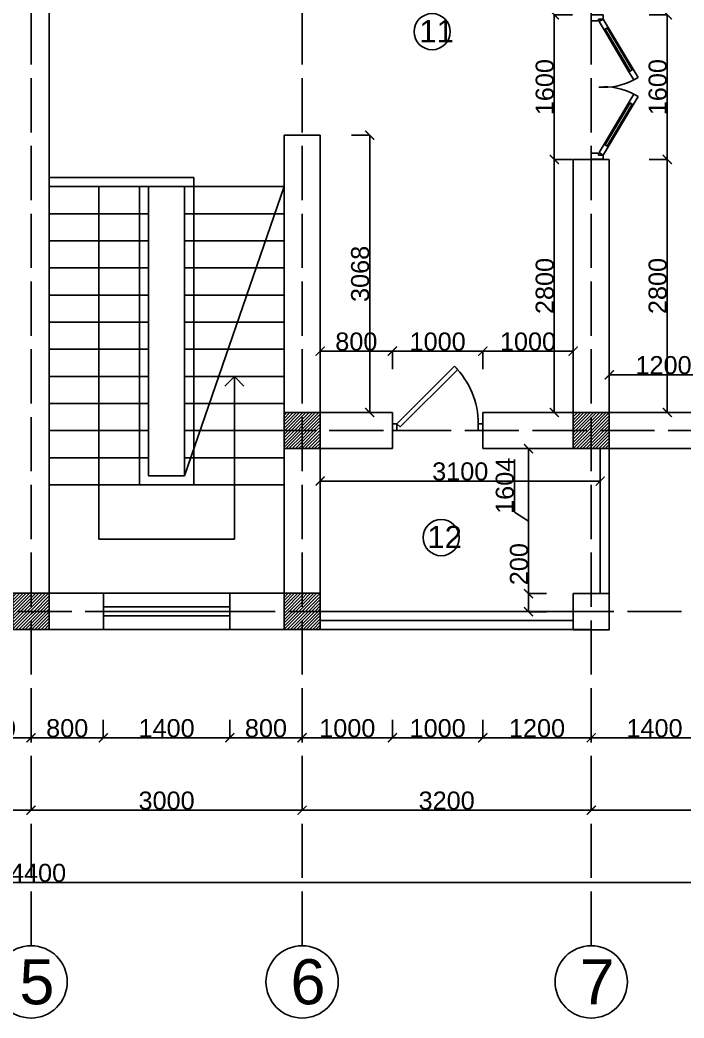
# Model space of a CAD drawing. Header units: millimetres. Extents: x -4280 to 435011, y -161394 to 27828.
# Drawn here: x 64311 to 71661, y 9 to 11052 of the extents above; entities that cross this region are included whole.
import ezdxf

# ---------------------------------------------------------------- set-up
doc = ezdxf.new("R2010")
doc.units = ezdxf.units.MM
doc.header["$MEASUREMENT"] = 0
doc.linetypes.add('ACAD_ISO02W100', pattern=[15, 12, -3])
doc.linetypes.add('ACAD_ISO08W100', pattern=[36, 24, -3, 6, -3])
doc.layers.add('Fasad bokovoy', color=7, linetype='Continuous')
doc.layers.add('Plan 2', color=7, linetype='Continuous')
doc.styles.get("Standard").update_dxf_attribs({"font": 'arial.ttf'})
doc.dimstyles.new('GOST', dxfattribs={"dimtxt": 200, "dimasz": 100, "dimexe": 0.18, "dimexo": 0.06, "dimgap": 3, "dimtad": 1, "dimdec": 0, "dimzin": 0, "dimdsep": 46, "dimtxsty": 'Standard', "dimblk": 'ARCHTICK', "dimcen": 0.09, "dimclrt": 256, "dimadec": 0, "dimazin": 0, "dimtfac": 1, "dimtdec": 0, "dimtofl": 0, "dimtmove": 0, "dimatfit": 3, "dimldrblk": 'ARCHTICK', "dimfxl": 200, "dimfxlon": 1, "dimtolj": 1, "dimtzin": 0, "dimarcsym": 0})
pattern_1 = [(45, (106401.214, 2995.274), (-17.67767, 17.67767), [])]

# ---------------------------------------------------------------- blocks, each defined once
blk = doc.blocks.new('A$C036642B2')
for p, q in [((0, 389.1), (0, 289.1)), ((0, 289.1), (0, 389.1)), ((0, 289.1), (0, 389.1)), ((0, 389.1), (50, 389.1)), ((50, 389.1), (50, 339.1)), ((50, 339.1), (50, 329.1)), ((1200, 389.1), (1150, 389.1)), ((1150, 389.1), (1150, 339.1)), ((1150, 339.1), (1150, 329.1)), ((1200, 289.1), (1200, 389.1)), ((1200, 289.1), (1200, 389.1)), ((1200, 389.1), (1200, 289.1)), ((35, 289.1), (0, 289.1)), ((50, 329.1), (35, 329.1)), ((35, 329.1), (35, 289.1)), ((35, 289.1), (55.5, 323.5)), ((103.8, 248.2), (35, 289.1)), ((55.5, 323.5), (124.2, 282.6)), ((103.8, 248.2), (124.2, 282.6)), ((124.2, 282.6), (103.8, 248.2)), ((108.9, 256.8), (119.1, 274)), ((457.3, 49.5), (108.9, 256.8)), ((119.1, 274), (467.5, 66.7)), ((124.2, 282.6), (472.6, 75.3)), ((1075.8, 282.6), (727.4, 75.3)), ((1080.9, 274), (732.5, 66.7)), ((742.7, 49.5), (1091.1, 256.8)), ((1144.5, 323.5), (1075.8, 282.6)), ((1075.8, 282.6), (1096.2, 248.2)), ((1096.2, 248.2), (1075.8, 282.6)), ((1091.1, 256.8), (1080.9, 274)), ((1096.2, 248.2), (1165, 289.1)), ((1165, 289.1), (1144.5, 323.5)), ((1150, 329.1), (1165, 329.1)), ((1165, 329.1), (1165, 289.1)), ((1165, 289.1), (1200, 289.1)), ((452.1, 40.9), (103.8, 248.2)), ((747.9, 40.9), (1096.2, 248.2)), ((472.6, 75.3), (452.1, 40.9)), ((472.6, 75.3), (452.1, 40.9)), ((452.1, 40.9), (520.9, 0)), ((467.5, 66.7), (457.3, 49.5)), ((541.3, 34.4), (472.6, 75.3)), ((520.9, 0), (541.3, 34.4)), ((658.7, 34.4), (727.4, 75.3)), ((679.1, 0), (658.7, 34.4)), ((747.9, 40.9), (679.1, 0)), ((727.4, 75.3), (747.9, 40.9)), ((727.4, 75.3), (747.9, 40.9)), ((732.5, 66.7), (742.7, 49.5))]:
    blk.add_line(p, q)
for centre, start, end in [((76.7, 280.4), 332.18931, 4.96352), ((1123.3, 280.4), 175.03648, 207.81069)]:
    blk.add_arc(centre, 525.5, start, end)
blk = doc.blocks.new('A$C68901CC0')
for p, q in [((278, 676), (314, 711)), ((915, 40), (278, 676)), ((314, 711), (950, 75)), ((0, 75), (0, 0)), ((50, 75), (0, 75)), ((0, 0), (50, 0)), ((50, 0), (50, 75)), ((950, 75), (915, 40)), ((950, 75), (950, 0)), ((1000, 75), (950, 75)), ((950, 0), (1000, 0)), ((1000, 0), (1000, 75))]:
    blk.add_line(p, q)
blk.add_arc((950, 75), 900, 135, 180)
blk = doc.blocks.new('_ArchTick')
at = {"color": 0, "linetype": 'ByBlock', "const_width": 0.15}
blk.add_lwpolyline([(-0.5, -0.5), (0.5, 0.5)], dxfattribs=at)
blk = doc.blocks.new('*D156')
at = {"layer": 'Defpoints', "color": 0, "transparency": 16777216}
for p in [(52234, 7809), (76634, 7809), (76634, 1509)]:
    blk.add_point(p, dxfattribs=at)
at = {"layer": 'Plan 2', "color": 0, "lineweight": -2, "transparency": 16777216}
for p, q in [((52234, 1709), (52234, 1509)), ((76634, 1709), (76634, 1509)), ((52234, 1509), (76634, 1509))]:
    blk.add_line(p, q, dxfattribs=at)
at = {"layer": 'Plan 2', "color": 0, "lineweight": -2, "transparency": 16777216, "xscale": 100, "yscale": 100, "zscale": 100, "rotation": 180}
blk.add_blockref('_ArchTick', (52234, 1509), dxfattribs=at)
at = {"layer": 'Plan 2', "color": 0, "lineweight": -2, "transparency": 16777216, "xscale": 100, "yscale": 100, "zscale": 100}
blk.add_blockref('_ArchTick', (76634, 1509), dxfattribs=at)
at = {"layer": 'Plan 2', "transparency": 16777216, "insert": (64434, 1614), "char_height": 200, "attachment_point": 5}
blk.add_mtext('\\A1;24400', dxfattribs=at)
blk = doc.blocks.new('*D119')
at = {"layer": 'Defpoints', "color": 0, "transparency": 16777216}
for p in [(64434, 5309), (63634, 5109), (64434, 3110)]:
    blk.add_point(p, dxfattribs=at)
at = {"layer": 'Plan 2', "color": 0, "lineweight": -2, "transparency": 16777216}
for p, q in [((63634, 3310), (63634, 3109)), ((64434, 3310), (64434, 3109)), ((63634, 3110), (64434, 3110))]:
    blk.add_line(p, q, dxfattribs=at)
at = {"layer": 'Plan 2', "color": 0, "lineweight": -2, "transparency": 16777216, "xscale": 100, "yscale": 100, "zscale": 100, "rotation": 180}
blk.add_blockref('_ArchTick', (63634, 3110), dxfattribs=at)
at = {"layer": 'Plan 2', "color": 0, "lineweight": -2, "transparency": 16777216, "xscale": 100, "yscale": 100, "zscale": 100}
blk.add_blockref('_ArchTick', (64434, 3110), dxfattribs=at)
at = {"layer": 'Plan 2', "transparency": 16777216, "insert": (64034, 3215), "char_height": 200, "attachment_point": 5}
blk.add_mtext('\\A1;800', dxfattribs=at)
blk = doc.blocks.new('*D120')
at = {"layer": 'Defpoints', "color": 0, "transparency": 16777216}
for p in [(64434, 5309), (65234, 5109), (65234, 3110)]:
    blk.add_point(p, dxfattribs=at)
at = {"layer": 'Plan 2', "color": 0, "lineweight": -2, "transparency": 16777216}
for p, q in [((64434, 3310), (64434, 3109)), ((65234, 3310), (65234, 3109)), ((64434, 3110), (65234, 3110))]:
    blk.add_line(p, q, dxfattribs=at)
at = {"layer": 'Plan 2', "color": 0, "lineweight": -2, "transparency": 16777216, "xscale": 100, "yscale": 100, "zscale": 100, "rotation": 180}
blk.add_blockref('_ArchTick', (64434, 3110), dxfattribs=at)
at = {"layer": 'Plan 2', "color": 0, "lineweight": -2, "transparency": 16777216, "xscale": 100, "yscale": 100, "zscale": 100}
blk.add_blockref('_ArchTick', (65234, 3110), dxfattribs=at)
at = {"layer": 'Plan 2', "transparency": 16777216, "insert": (64834, 3215), "char_height": 200, "attachment_point": 5}
blk.add_mtext('\\A1;800', dxfattribs=at)
blk = doc.blocks.new('*D121')
at = {"layer": 'Defpoints', "color": 0, "transparency": 16777216}
for p in [(65234, 5109), (66634, 5109), (66634, 3110)]:
    blk.add_point(p, dxfattribs=at)
at = {"layer": 'Plan 2', "color": 0, "lineweight": -2, "transparency": 16777216}
for p, q in [((65234, 3310), (65234, 3109)), ((66634, 3310), (66634, 3109)), ((65234, 3110), (66634, 3110))]:
    blk.add_line(p, q, dxfattribs=at)
at = {"layer": 'Plan 2', "color": 0, "lineweight": -2, "transparency": 16777216, "xscale": 100, "yscale": 100, "zscale": 100, "rotation": 180}
blk.add_blockref('_ArchTick', (65234, 3110), dxfattribs=at)
at = {"layer": 'Plan 2', "color": 0, "lineweight": -2, "transparency": 16777216, "xscale": 100, "yscale": 100, "zscale": 100}
blk.add_blockref('_ArchTick', (66634, 3110), dxfattribs=at)
at = {"layer": 'Plan 2', "transparency": 16777216, "insert": (65934, 3215), "char_height": 200, "attachment_point": 5}
blk.add_mtext('\\A1;1400', dxfattribs=at)
blk = doc.blocks.new('*D102')
at = {"layer": 'Defpoints', "color": 0, "transparency": 16777216}
for p in [(67434, 5309), (66634, 5109), (67434, 3110)]:
    blk.add_point(p, dxfattribs=at)
at = {"layer": 'Plan 2', "color": 0, "lineweight": -2, "transparency": 16777216}
for p, q in [((66634, 3310), (66634, 3109)), ((67434, 3310), (67434, 3109)), ((66634, 3110), (67434, 3110))]:
    blk.add_line(p, q, dxfattribs=at)
at = {"layer": 'Plan 2', "color": 0, "lineweight": -2, "transparency": 16777216, "xscale": 100, "yscale": 100, "zscale": 100, "rotation": 180}
blk.add_blockref('_ArchTick', (66634, 3110), dxfattribs=at)
at = {"layer": 'Plan 2', "color": 0, "lineweight": -2, "transparency": 16777216, "xscale": 100, "yscale": 100, "zscale": 100}
blk.add_blockref('_ArchTick', (67434, 3110), dxfattribs=at)
at = {"layer": 'Plan 2', "transparency": 16777216, "insert": (67034, 3215), "char_height": 200, "attachment_point": 5}
blk.add_mtext('\\A1;800', dxfattribs=at)
blk = doc.blocks.new('*D103')
at = {"layer": 'Defpoints', "color": 0, "transparency": 16777216}
for p in [(68434, 7109), (67434, 5309), (68434, 3110)]:
    blk.add_point(p, dxfattribs=at)
at = {"layer": 'Plan 2', "color": 0, "lineweight": -2, "transparency": 16777216}
for p, q in [((67434, 3310), (67434, 3109)), ((68434, 3310), (68434, 3109)), ((67434, 3110), (68434, 3110))]:
    blk.add_line(p, q, dxfattribs=at)
at = {"layer": 'Plan 2', "color": 0, "lineweight": -2, "transparency": 16777216, "xscale": 100, "yscale": 100, "zscale": 100, "rotation": 180}
blk.add_blockref('_ArchTick', (67434, 3110), dxfattribs=at)
at = {"layer": 'Plan 2', "color": 0, "lineweight": -2, "transparency": 16777216, "xscale": 100, "yscale": 100, "zscale": 100}
blk.add_blockref('_ArchTick', (68434, 3110), dxfattribs=at)
at = {"layer": 'Plan 2', "transparency": 16777216, "insert": (67934, 3215), "char_height": 200, "attachment_point": 5}
blk.add_mtext('\\A1;1000', dxfattribs=at)
blk = doc.blocks.new('*D104')
at = {"layer": 'Defpoints', "color": 0, "transparency": 16777216}
for p in [(68434, 7109), (69434, 7109), (69434, 3110)]:
    blk.add_point(p, dxfattribs=at)
at = {"layer": 'Plan 2', "color": 0, "lineweight": -2, "transparency": 16777216}
for p, q in [((68434, 3310), (68434, 3109)), ((69434, 3310), (69434, 3109)), ((68434, 3110), (69434, 3110))]:
    blk.add_line(p, q, dxfattribs=at)
at = {"layer": 'Plan 2', "color": 0, "lineweight": -2, "transparency": 16777216, "xscale": 100, "yscale": 100, "zscale": 100, "rotation": 180}
blk.add_blockref('_ArchTick', (68434, 3110), dxfattribs=at)
at = {"layer": 'Plan 2', "color": 0, "lineweight": -2, "transparency": 16777216, "xscale": 100, "yscale": 100, "zscale": 100}
blk.add_blockref('_ArchTick', (69434, 3110), dxfattribs=at)
at = {"layer": 'Plan 2', "transparency": 16777216, "insert": (68934, 3215), "char_height": 200, "attachment_point": 5}
blk.add_mtext('\\A1;1000', dxfattribs=at)
blk = doc.blocks.new('*D105')
at = {"layer": 'Defpoints', "color": 0, "transparency": 16777216}
for p in [(70634, 7309), (69434, 7109), (70634, 3110)]:
    blk.add_point(p, dxfattribs=at)
at = {"layer": 'Plan 2', "color": 0, "lineweight": -2, "transparency": 16777216}
for p, q in [((69434, 3310), (69434, 3109)), ((70634, 3310), (70634, 3109)), ((69434, 3110), (70634, 3110))]:
    blk.add_line(p, q, dxfattribs=at)
at = {"layer": 'Plan 2', "color": 0, "lineweight": -2, "transparency": 16777216, "xscale": 100, "yscale": 100, "zscale": 100, "rotation": 180}
blk.add_blockref('_ArchTick', (69434, 3110), dxfattribs=at)
at = {"layer": 'Plan 2', "color": 0, "lineweight": -2, "transparency": 16777216, "xscale": 100, "yscale": 100, "zscale": 100}
blk.add_blockref('_ArchTick', (70634, 3110), dxfattribs=at)
at = {"layer": 'Plan 2', "transparency": 16777216, "insert": (70034, 3215), "char_height": 200, "attachment_point": 5}
blk.add_mtext('\\A1;1200', dxfattribs=at)
blk = doc.blocks.new('*D106')
at = {"layer": 'Defpoints', "color": 0, "transparency": 16777216}
for p in [(70634, 7309), (72034, 7105), (72034, 3110)]:
    blk.add_point(p, dxfattribs=at)
at = {"layer": 'Plan 2', "color": 0, "lineweight": -2, "transparency": 16777216}
for p, q in [((70634, 3310), (70634, 3109)), ((72034, 3310), (72034, 3109)), ((70634, 3110), (72034, 3110))]:
    blk.add_line(p, q, dxfattribs=at)
at = {"layer": 'Plan 2', "color": 0, "lineweight": -2, "transparency": 16777216, "xscale": 100, "yscale": 100, "zscale": 100, "rotation": 180}
blk.add_blockref('_ArchTick', (70634, 3110), dxfattribs=at)
at = {"layer": 'Plan 2', "color": 0, "lineweight": -2, "transparency": 16777216, "xscale": 100, "yscale": 100, "zscale": 100}
blk.add_blockref('_ArchTick', (72034, 3110), dxfattribs=at)
at = {"layer": 'Plan 2', "transparency": 16777216, "insert": (71334, 3215), "char_height": 200, "attachment_point": 5}
blk.add_mtext('\\A1;1400', dxfattribs=at)
blk = doc.blocks.new('*D151')
at = {"layer": 'Defpoints', "color": 0, "transparency": 16777216}
for p in [(61434, 2309), (64434, 2309), (64434, 2309)]:
    blk.add_point(p, dxfattribs=at)
at = {"layer": 'Plan 2', "color": 0, "lineweight": -2, "transparency": 16777216}
for p, q in [((61434, 2309), (61434, 2309)), ((61434, 2309), (64434, 2309)), ((64434, 2309), (64434, 2309))]:
    blk.add_line(p, q, dxfattribs=at)
at = {"layer": 'Plan 2', "color": 0, "lineweight": -2, "transparency": 16777216, "xscale": 100, "yscale": 100, "zscale": 100, "rotation": 180}
blk.add_blockref('_ArchTick', (61434, 2309), dxfattribs=at)
at = {"layer": 'Plan 2', "color": 0, "lineweight": -2, "transparency": 16777216, "xscale": 100, "yscale": 100, "zscale": 100}
blk.add_blockref('_ArchTick', (64434, 2309), dxfattribs=at)
at = {"layer": 'Plan 2', "transparency": 16777216, "insert": (62934, 2414), "char_height": 200, "attachment_point": 5}
blk.add_mtext('\\A1;3000', dxfattribs=at)
blk = doc.blocks.new('*D152')
at = {"layer": 'Defpoints', "color": 0, "transparency": 16777216}
for p in [(64434, 2309), (67434, 2309), (67434, 2309)]:
    blk.add_point(p, dxfattribs=at)
at = {"layer": 'Plan 2', "color": 0, "lineweight": -2, "transparency": 16777216}
for p, q in [((64434, 2309), (64434, 2309)), ((64434, 2309), (67434, 2309)), ((67434, 2309), (67434, 2309))]:
    blk.add_line(p, q, dxfattribs=at)
at = {"layer": 'Plan 2', "color": 0, "lineweight": -2, "transparency": 16777216, "xscale": 100, "yscale": 100, "zscale": 100, "rotation": 180}
blk.add_blockref('_ArchTick', (64434, 2309), dxfattribs=at)
at = {"layer": 'Plan 2', "color": 0, "lineweight": -2, "transparency": 16777216, "xscale": 100, "yscale": 100, "zscale": 100}
blk.add_blockref('_ArchTick', (67434, 2309), dxfattribs=at)
at = {"layer": 'Plan 2', "transparency": 16777216, "insert": (65934, 2414), "char_height": 200, "attachment_point": 5}
blk.add_mtext('\\A1;3000', dxfattribs=at)
blk = doc.blocks.new('*D153')
at = {"layer": 'Defpoints', "color": 0, "transparency": 16777216}
for p in [(67434, 2309), (70634, 2309), (70634, 2309)]:
    blk.add_point(p, dxfattribs=at)
at = {"layer": 'Plan 2', "color": 0, "lineweight": -2, "transparency": 16777216}
for p, q in [((67434, 2309), (67434, 2309)), ((67434, 2309), (70634, 2309)), ((70634, 2309), (70634, 2309))]:
    blk.add_line(p, q, dxfattribs=at)
at = {"layer": 'Plan 2', "color": 0, "lineweight": -2, "transparency": 16777216, "xscale": 100, "yscale": 100, "zscale": 100, "rotation": 180}
blk.add_blockref('_ArchTick', (67434, 2309), dxfattribs=at)
at = {"layer": 'Plan 2', "color": 0, "lineweight": -2, "transparency": 16777216, "xscale": 100, "yscale": 100, "zscale": 100}
blk.add_blockref('_ArchTick', (70634, 2309), dxfattribs=at)
at = {"layer": 'Plan 2', "transparency": 16777216, "insert": (69034, 2414), "char_height": 200, "attachment_point": 5}
blk.add_mtext('\\A1;3200', dxfattribs=at)
blk = doc.blocks.new('*D157')
at = {"layer": 'Defpoints', "color": 0, "transparency": 16777216}
for p in [(70634, 2309), (75034, 2309), (75034, 2309)]:
    blk.add_point(p, dxfattribs=at)
at = {"layer": 'Plan 2', "color": 0, "lineweight": -2, "transparency": 16777216}
for p, q in [((70634, 2309), (70634, 2309)), ((70634, 2309), (75034, 2309)), ((75034, 2309), (75034, 2309))]:
    blk.add_line(p, q, dxfattribs=at)
at = {"layer": 'Plan 2', "color": 0, "lineweight": -2, "transparency": 16777216, "xscale": 100, "yscale": 100, "zscale": 100, "rotation": 180}
blk.add_blockref('_ArchTick', (70634, 2309), dxfattribs=at)
at = {"layer": 'Plan 2', "color": 0, "lineweight": -2, "transparency": 16777216, "xscale": 100, "yscale": 100, "zscale": 100}
blk.add_blockref('_ArchTick', (75034, 2309), dxfattribs=at)
at = {"layer": 'Plan 2', "transparency": 16777216, "insert": (72834, 2414), "char_height": 200, "attachment_point": 5}
blk.add_mtext('\\A1;4400', dxfattribs=at)
blk = doc.blocks.new('*D731')
at = {"layer": 'Defpoints', "color": 0, "transparency": 16777216}
for p in [(72034, 7126), (70834, 6709), (72034, 6709)]:
    blk.add_point(p, dxfattribs=at)
at = {"layer": 'Fasad bokovoy', "color": 0, "lineweight": -2, "transparency": 16777216}
for p, q in [((70834, 6926), (70834, 7127)), ((70834, 7126), (72034, 7126)), ((72034, 6926), (72034, 7127))]:
    blk.add_line(p, q, dxfattribs=at)
at = {"layer": 'Fasad bokovoy', "color": 0, "lineweight": -2, "transparency": 16777216, "xscale": 100, "yscale": 100, "zscale": 100, "rotation": 180}
blk.add_blockref('_ArchTick', (70834, 7126), dxfattribs=at)
at = {"layer": 'Fasad bokovoy', "color": 0, "lineweight": -2, "transparency": 16777216, "xscale": 100, "yscale": 100, "zscale": 100}
blk.add_blockref('_ArchTick', (72034, 7126), dxfattribs=at)
at = {"layer": 'Fasad bokovoy', "transparency": 16777216, "insert": (71434, 7232), "char_height": 200, "attachment_point": 5}
blk.add_mtext('\\A1;1200', dxfattribs=at)
blk = doc.blocks.new('*D734')
at = {"layer": 'Defpoints', "color": 0, "transparency": 16777216}
for p in [(71058, 9509), (71475, 9509), (71058, 6709)]:
    blk.add_point(p, dxfattribs=at)
at = {"layer": 'Fasad bokovoy', "color": 0, "lineweight": -2, "transparency": 16777216}
for p, q in [((71275, 9509), (71475, 9509)), ((71475, 6709), (71475, 9509)), ((71275, 6709), (71475, 6709))]:
    blk.add_line(p, q, dxfattribs=at)
at = {"layer": 'Fasad bokovoy', "color": 0, "lineweight": -2, "transparency": 16777216, "xscale": 100, "yscale": 100, "zscale": 100}
for p, rotation in [((71475, 9509), 90), ((71475, 6709), 270)]:
    blk.add_blockref('_ArchTick', p, dxfattribs=dict(at, rotation=rotation))
at = {"layer": 'Fasad bokovoy', "transparency": 16777216, "insert": (71370, 8109), "char_height": 200, "attachment_point": 5, "rotation": 90}
blk.add_mtext('\\A1;2800', dxfattribs=at)
blk = doc.blocks.new('*D735')
at = {"layer": 'Defpoints', "color": 0, "transparency": 16777216}
for p in [(71058, 11109), (71475, 11109), (71058, 9509)]:
    blk.add_point(p, dxfattribs=at)
at = {"layer": 'Fasad bokovoy', "color": 0, "lineweight": -2, "transparency": 16777216}
for p, q in [((71275, 11109), (71475, 11109)), ((71475, 9509), (71475, 11109)), ((71275, 9509), (71475, 9509))]:
    blk.add_line(p, q, dxfattribs=at)
at = {"layer": 'Fasad bokovoy', "color": 0, "lineweight": -2, "transparency": 16777216, "xscale": 100, "yscale": 100, "zscale": 100}
for p, rotation in [((71475, 11109), 90), ((71475, 9509), 270)]:
    blk.add_blockref('_ArchTick', p, dxfattribs=dict(at, rotation=rotation))
at = {"layer": 'Fasad bokovoy', "transparency": 16777216, "insert": (71370, 10309), "char_height": 200, "attachment_point": 5, "rotation": 90}
blk.add_mtext('\\A1;1600', dxfattribs=at)
blk = doc.blocks.new('*D738')
at = {"layer": 'Defpoints', "color": 0, "transparency": 16777216}
for p in [(69434, 7388), (69434, 6709), (70434, 6709)]:
    blk.add_point(p, dxfattribs=at)
at = {"layer": 'Fasad bokovoy', "color": 0, "lineweight": -2, "transparency": 16777216}
for p, q in [((69434, 7188), (69434, 7388)), ((70434, 7388), (69434, 7388)), ((70434, 7188), (70434, 7388))]:
    blk.add_line(p, q, dxfattribs=at)
at = {"layer": 'Fasad bokovoy', "color": 0, "lineweight": -2, "transparency": 16777216, "xscale": 100, "yscale": 100, "zscale": 100, "rotation": 180}
blk.add_blockref('_ArchTick', (69434, 7388), dxfattribs=at)
at = {"layer": 'Fasad bokovoy', "color": 0, "lineweight": -2, "transparency": 16777216, "xscale": 100, "yscale": 100, "zscale": 100}
blk.add_blockref('_ArchTick', (70434, 7388), dxfattribs=at)
at = {"layer": 'Fasad bokovoy', "transparency": 16777216, "insert": (69934, 7493), "char_height": 200, "attachment_point": 5}
blk.add_mtext('\\A1;1000', dxfattribs=at)
blk = doc.blocks.new('*D739')
at = {"layer": 'Defpoints', "color": 0, "transparency": 16777216}
for p in [(68434, 7388), (68434, 6709), (69434, 6709)]:
    blk.add_point(p, dxfattribs=at)
at = {"layer": 'Fasad bokovoy', "color": 0, "lineweight": -2, "transparency": 16777216}
for p, q in [((68434, 7188), (68434, 7388)), ((69434, 7388), (68434, 7388)), ((69434, 7188), (69434, 7388))]:
    blk.add_line(p, q, dxfattribs=at)
at = {"layer": 'Fasad bokovoy', "color": 0, "lineweight": -2, "transparency": 16777216, "xscale": 100, "yscale": 100, "zscale": 100, "rotation": 180}
blk.add_blockref('_ArchTick', (68434, 7388), dxfattribs=at)
at = {"layer": 'Fasad bokovoy', "color": 0, "lineweight": -2, "transparency": 16777216, "xscale": 100, "yscale": 100, "zscale": 100}
blk.add_blockref('_ArchTick', (69434, 7388), dxfattribs=at)
at = {"layer": 'Fasad bokovoy', "transparency": 16777216, "insert": (68934, 7493), "char_height": 200, "attachment_point": 5}
blk.add_mtext('\\A1;1000', dxfattribs=at)
blk = doc.blocks.new('*D740')
at = {"layer": 'Defpoints', "color": 0, "transparency": 16777216}
for p in [(67634, 7388), (67634, 6709), (68434, 6709)]:
    blk.add_point(p, dxfattribs=at)
at = {"layer": 'Fasad bokovoy', "color": 0, "lineweight": -2, "transparency": 16777216}
for p, q in [((67634, 7188), (67634, 7388)), ((68434, 7388), (67634, 7388)), ((68434, 7188), (68434, 7388))]:
    blk.add_line(p, q, dxfattribs=at)
at = {"layer": 'Fasad bokovoy', "color": 0, "lineweight": -2, "transparency": 16777216, "xscale": 100, "yscale": 100, "zscale": 100, "rotation": 180}
blk.add_blockref('_ArchTick', (67634, 7388), dxfattribs=at)
at = {"layer": 'Fasad bokovoy', "color": 0, "lineweight": -2, "transparency": 16777216, "xscale": 100, "yscale": 100, "zscale": 100}
blk.add_blockref('_ArchTick', (68434, 7388), dxfattribs=at)
at = {"layer": 'Fasad bokovoy', "transparency": 16777216, "insert": (68034, 7493), "char_height": 200, "attachment_point": 5}
blk.add_mtext('\\A1;800', dxfattribs=at)
blk = doc.blocks.new('*D741')
at = {"layer": 'Defpoints', "color": 0, "transparency": 16777216}
for p in [(70225, 9509), (70434, 9509), (70434, 6709)]:
    blk.add_point(p, dxfattribs=at)
at = {"layer": 'Fasad bokovoy', "color": 0, "lineweight": -2, "transparency": 16777216}
for p, q in [((70425, 9509), (70225, 9509)), ((70225, 6709), (70225, 9509)), ((70425, 6709), (70225, 6709))]:
    blk.add_line(p, q, dxfattribs=at)
at = {"layer": 'Fasad bokovoy', "color": 0, "lineweight": -2, "transparency": 16777216, "xscale": 100, "yscale": 100, "zscale": 100}
for p, rotation in [((70225, 9509), 90), ((70225, 6709), 270)]:
    blk.add_blockref('_ArchTick', p, dxfattribs=dict(at, rotation=rotation))
at = {"layer": 'Fasad bokovoy', "transparency": 16777216, "insert": (70120, 8109), "char_height": 200, "attachment_point": 5, "rotation": 90}
blk.add_mtext('\\A1;2800', dxfattribs=at)
blk = doc.blocks.new('*D742')
at = {"layer": 'Defpoints', "color": 0, "transparency": 16777216}
for p in [(70225, 11109), (70434, 11109), (70434, 9509)]:
    blk.add_point(p, dxfattribs=at)
at = {"layer": 'Fasad bokovoy', "color": 0, "lineweight": -2, "transparency": 16777216}
for p, q in [((70425, 11109), (70225, 11109)), ((70225, 9509), (70225, 11109)), ((70425, 9509), (70225, 9509))]:
    blk.add_line(p, q, dxfattribs=at)
at = {"layer": 'Fasad bokovoy', "color": 0, "lineweight": -2, "transparency": 16777216, "xscale": 100, "yscale": 100, "zscale": 100}
for p, rotation in [((70225, 11109), 90), ((70225, 9509), 270)]:
    blk.add_blockref('_ArchTick', p, dxfattribs=dict(at, rotation=rotation))
at = {"layer": 'Fasad bokovoy', "transparency": 16777216, "insert": (70120, 10309), "char_height": 200, "attachment_point": 5, "rotation": 90}
blk.add_mtext('\\A1;1600', dxfattribs=at)
blk = doc.blocks.new('*D750')
at = {"layer": 'Defpoints', "color": 0, "transparency": 16777216}
for p in [(67634, 9777), (68182, 9777), (67634, 6709)]:
    blk.add_point(p, dxfattribs=at)
at = {"layer": 'Fasad bokovoy', "color": 0, "lineweight": -2, "transparency": 16777216}
for p, q in [((67982, 9777), (68183, 9777)), ((68182, 6709), (68182, 9777)), ((67982, 6709), (68183, 6709))]:
    blk.add_line(p, q, dxfattribs=at)
at = {"layer": 'Fasad bokovoy', "color": 0, "lineweight": -2, "transparency": 16777216, "xscale": 100, "yscale": 100, "zscale": 100}
for p, rotation in [((68182, 9777), 90), ((68182, 6709), 270)]:
    blk.add_blockref('_ArchTick', p, dxfattribs=dict(at, rotation=rotation))
at = {"layer": 'Fasad bokovoy', "transparency": 16777216, "insert": (68077, 8243), "char_height": 200, "attachment_point": 5, "rotation": 90}
blk.add_mtext('\\A1;3068', dxfattribs=at)
blk = doc.blocks.new('*D751')
at = {"layer": 'Defpoints', "color": 0, "transparency": 16777216}
for p in [(69940, 4705), (70434, 4705), (70434, 4505)]:
    blk.add_point(p, dxfattribs=at)
at = {"layer": 'Fasad bokovoy', "color": 0, "lineweight": -2, "transparency": 16777216}
for p, q in [((69940, 4705), (69940, 5256)), ((70140, 4705), (69940, 4705)), ((69940, 4505), (69940, 4705)), ((70140, 4505), (69940, 4505))]:
    blk.add_line(p, q, dxfattribs=at)
at = {"layer": 'Fasad bokovoy', "color": 0, "lineweight": -2, "transparency": 16777216, "xscale": 100, "yscale": 100, "zscale": 100}
for p, rotation in [((69940, 4705), 90), ((69940, 4505), 270)]:
    blk.add_blockref('_ArchTick', p, dxfattribs=dict(at, rotation=rotation))
at = {"layer": 'Fasad bokovoy', "transparency": 16777216, "insert": (69835, 5031), "char_height": 200, "attachment_point": 5, "rotation": 90}
blk.add_mtext('\\A1;200', dxfattribs=at)
blk = doc.blocks.new('*D752')
at = {"layer": 'Defpoints', "color": 0, "transparency": 16777216}
for p in [(69940, 6309), (69940, 6309), (70434, 4705)]:
    blk.add_point(p, dxfattribs=at)
at = {"layer": 'Fasad bokovoy', "color": 0, "lineweight": -2, "transparency": 16777216}
for p, q in [((69940, 6309), (69940, 6309)), ((69940, 4705), (69940, 6309)), ((69784, 5607), (69784, 6190)), ((69940, 5507), (69784, 5607)), ((70140, 4705), (69940, 4705))]:
    blk.add_line(p, q, dxfattribs=at)
at = {"layer": 'Fasad bokovoy', "color": 0, "lineweight": -2, "transparency": 16777216, "xscale": 100, "yscale": 100, "zscale": 100}
for p, rotation in [((69940, 6309), 90), ((69940, 4705), 270)]:
    blk.add_blockref('_ArchTick', p, dxfattribs=dict(at, rotation=rotation))
at = {"layer": 'Fasad bokovoy', "transparency": 16777216, "insert": (69678, 5898), "char_height": 200, "attachment_point": 5, "rotation": 90}
blk.add_mtext('\\A1;1604', dxfattribs=at)
blk = doc.blocks.new('*D753')
at = {"layer": 'Defpoints', "color": 0, "transparency": 16777216}
for p in [(67634, 6305), (70734, 6305), (67634, 5951)]:
    blk.add_point(p, dxfattribs=at)
at = {"layer": 'Fasad bokovoy', "color": 0, "lineweight": -2, "transparency": 16777216}
for p, q in [((67634, 6151), (67634, 5951)), ((70734, 6151), (70734, 5951)), ((70734, 5951), (67634, 5951))]:
    blk.add_line(p, q, dxfattribs=at)
at = {"layer": 'Fasad bokovoy', "color": 0, "lineweight": -2, "transparency": 16777216, "xscale": 100, "yscale": 100, "zscale": 100, "rotation": 180}
blk.add_blockref('_ArchTick', (67634, 5951), dxfattribs=at)
at = {"layer": 'Fasad bokovoy', "color": 0, "lineweight": -2, "transparency": 16777216, "xscale": 100, "yscale": 100, "zscale": 100}
blk.add_blockref('_ArchTick', (70734, 5951), dxfattribs=at)
at = {"layer": 'Fasad bokovoy', "transparency": 16777216, "insert": (69184, 6056), "char_height": 200, "attachment_point": 5}
blk.add_mtext('\\A1;3100', dxfattribs=at)

msp = doc.modelspace()

# ---------------------------------------------------------------- hatches: boundary and pattern name
at = {"layer": 'Plan 2'}
h = msp.add_hatch(dxfattribs=at)
h.set_pattern_fill('ANSI31', color=1, scale=200)
h.set_pattern_definition(pattern_1)
h.paths.add_polyline_path([(58234.1, 12709.1), (58234.1, 12909.1), (58034.1, 12909.1), (58034.1, 12709.1)], flags=16)
h.paths.add_polyline_path([(58034.1, 12909.1), (58034.1, 12709.1), (58434.1, 12709.1), (58434.1, 12909.1)], flags=17)
h.paths.add_polyline_path([(58034.1, 12509.1), (58234.1, 12509.1), (58234.1, 12909.1), (58034.1, 12909.1)], flags=17)
h.paths.add_polyline_path([(58434.1, 12909.1), (58034.1, 12909.1), (58034.1, 12509.1), (58434.1, 12509.1)])
h.paths.add_polyline_path([(61434.1, 12909.1), (61234.1, 12909.1), (61234.1, 12709.1), (61434.1, 12709.1)], flags=16)
h.paths.add_polyline_path([(61634.1, 12709.1), (61634.1, 12909.1), (61234.1, 12909.1), (61234.1, 12709.1)], flags=17)
h.paths.add_polyline_path([(61234.1, 12509.1), (61434.1, 12509.1), (61434.1, 12909.1), (61234.1, 12909.1)], flags=17)
h.paths.add_polyline_path([(61634.1, 12909.1), (61234.1, 12909.1), (61234.1, 12509.1), (61634.1, 12509.1)])
h.paths.add_polyline_path([(64234.1, 12909.1), (64234.1, 12709.1), (64434.1, 12709.1), (64434.1, 12909.1)], flags=16)
h.paths.add_polyline_path([(64634.1, 12909.1), (64234.1, 12909.1), (64234.1, 12709.1), (64634.1, 12709.1)], flags=17)
h.paths.add_polyline_path([(64434.1, 12909.1), (64234.1, 12909.1), (64234.1, 12509.1), (64434.1, 12509.1)], flags=16)
h.paths.add_polyline_path([(64634.1, 12909.1), (64234.1, 12909.1), (64234.1, 12509.1), (64634.1, 12509.1)])
h.paths.add_polyline_path([(67434.1, 12909.1), (67234.1, 12909.1), (67234.1, 12709.1), (67434.1, 12709.1)], flags=16)
h.paths.add_polyline_path([(67634.1, 12909.1), (67234.1, 12909.1), (67234.1, 12709.1), (67634.1, 12709.1)], flags=17)
h.paths.add_polyline_path([(67434.1, 12909.1), (67234.1, 12909.1), (67234.1, 12509.1), (67434.1, 12509.1)], flags=16)
h.paths.add_polyline_path([(67634.1, 12909.1), (67234.1, 12909.1), (67234.1, 12509.1), (67634.1, 12509.1)])
h.paths.add_polyline_path([(70634.1, 12909.1), (70434.1, 12909.1), (70434.1, 12709.1), (70634.1, 12709.1)], flags=16)
h.paths.add_polyline_path([(70434.1, 12909.1), (70434.1, 12709.1), (70834.1, 12709.1), (70834.1, 12909.1)], flags=17)
h.paths.add_polyline_path([(70434.1, 12509.1), (70634.1, 12509.1), (70634.1, 12909.1), (70434.1, 12909.1)], flags=17)
h.paths.add_polyline_path([(70834.1, 12909.1), (70434.1, 12909.1), (70434.1, 12509.1), (70834.1, 12509.1)])
h.paths.add_polyline_path([(74834.1, 12909.1), (74834.1, 12709.1), (75034.1, 12709.1), (75034.1, 12909.1)], flags=0)
h.paths.add_polyline_path([(75234.1, 12709.1), (75234.1, 12909.1), (75034.1, 12909.1), (75034.1, 12709.1)], flags=17)
h.paths.add_polyline_path([(75034.1, 12909.1), (74834.1, 12909.1), (74834.1, 12509.1), (75034.1, 12509.1)], flags=16)
h.paths.add_polyline_path([(75234.1, 12909.1), (74834.1, 12909.1), (74834.1, 12509.1), (75234.1, 12509.1)])
h.paths.add_polyline_path([(75034.1, 6509.1), (75034.1, 6709.1), (74834.1, 6709.1), (74834.1, 6509.1)], flags=0)
h.paths.add_polyline_path([(75234.1, 6509.1), (75234.1, 6709.1), (74834.1, 6709.1), (74834.1, 6509.1)], flags=0)
h.paths.add_polyline_path([(75034.1, 6709.1), (74834.1, 6709.1), (74834.1, 6309.1), (75034.1, 6309.1)], flags=16)
h.paths.add_polyline_path([(75234.1, 6709.1), (74834.1, 6709.1), (74834.1, 6309.1), (75234.1, 6309.1)])
h.paths.add_polyline_path([(70634.1, 6709.1), (70434.1, 6709.1), (70434.1, 6509.1), (70634.1, 6509.1)], flags=16)
h.paths.add_polyline_path([(70834.1, 6509.1), (70834.1, 6709.1), (70434.1, 6709.1), (70434.1, 6509.1)], flags=17)
h.paths.add_polyline_path([(70634.1, 6709.1), (70434.1, 6709.1), (70434.1, 6309.1), (70634.1, 6309.1)], flags=0)
h.paths.add_polyline_path([(70834.1, 6309.1), (70834.1, 6709.1), (70434.1, 6709.1), (70434.1, 6309.1)])
h.paths.add_polyline_path([(67234.1, 4709.1), (67234.1, 4509.1), (67434.1, 4509.1), (67434.1, 4709.1)], flags=0)
h.paths.add_polyline_path([(67434.1, 4509.1), (67634.1, 4509.1), (67634.1, 4709.1), (67434.1, 4709.1)], flags=16)
h.paths.add_polyline_path([(67434.1, 4709.1), (67234.1, 4709.1), (67234.1, 4309.1), (67434.1, 4309.1)], flags=0)
h.paths.add_polyline_path([(67634.1, 4709.1), (67234.1, 4709.1), (67234.1, 4309.1), (67634.1, 4309.1)])
h.paths.add_polyline_path([(64434.1, 4509.1), (64434.1, 4709.1), (64234.1, 4709.1), (64234.1, 4509.1)], flags=16)
h.paths.add_polyline_path([(64634.1, 4509.1), (64634.1, 4709.1), (64234.1, 4709.1), (64234.1, 4509.1)], flags=17)
h.paths.add_polyline_path([(64434.1, 4709.1), (64234.1, 4709.1), (64234.1, 4309.1), (64434.1, 4309.1)], flags=16)
h.paths.add_polyline_path([(64634.1, 4309.1), (64634.1, 4709.1), (64234.1, 4709.1), (64234.1, 4309.1)])
h.paths.add_polyline_path([(61234.1, 4709.1), (61234.1, 4509.1), (61434.1, 4509.1), (61434.1, 4709.1)], flags=0)
h.paths.add_polyline_path([(61434.1, 4509.1), (61634.1, 4509.1), (61634.1, 4709.1), (61434.1, 4709.1)], flags=16)
h.paths.add_polyline_path([(61234.1, 4309.1), (61434.1, 4309.1), (61434.1, 4709.1), (61234.1, 4709.1)], flags=0)
h.paths.add_polyline_path([(61634.1, 4309.1), (61634.1, 4709.1), (61234.1, 4709.1), (61234.1, 4309.1)])
h.paths.add_polyline_path([(61234.1, 6509.1), (61434.1, 6509.1), (61434.1, 6709.1), (61234.1, 6709.1)], flags=16)
h.paths.add_polyline_path([(61634.1, 6509.1), (61634.1, 6709.1), (61234.1, 6709.1), (61234.1, 6509.1)], flags=17)
h.paths.add_polyline_path([(61234.1, 6309.1), (61434.1, 6309.1), (61434.1, 6709.1), (61234.1, 6709.1)], flags=0)
h.paths.add_polyline_path([(61634.1, 6309.1), (61634.1, 6709.1), (61234.1, 6709.1), (61234.1, 6309.1)])
h.paths.add_polyline_path([(58034.1, 6709.1), (58034.1, 6509.1), (58234.1, 6509.1), (58234.1, 6709.1)], flags=16)
h.paths.add_polyline_path([(58434.1, 6509.1), (58434.1, 6709.1), (58034.1, 6709.1), (58034.1, 6509.1)], flags=17)
h.paths.add_polyline_path([(58234.1, 6709.1), (58034.1, 6709.1), (58034.1, 6309.1), (58234.1, 6309.1)], flags=16)
h.paths.add_polyline_path([(58434.1, 6309.1), (58434.1, 6709.1), (58034.1, 6709.1), (58034.1, 6309.1)])
h.paths.add_polyline_path([(53834.1, 12909.1), (53634.1, 12909.1), (53634.1, 12709.1), (53834.1, 12709.1)], flags=16)
h.paths.add_polyline_path([(54034.1, 12909.1), (53634.1, 12909.1), (53634.1, 12709.1), (54034.1, 12709.1)], flags=17)
h.paths.add_polyline_path([(53834.1, 12909.1), (53634.1, 12909.1), (53634.1, 12509.1), (53834.1, 12509.1)], flags=16)
h.paths.add_polyline_path([(54034.1, 12509.1), (54034.1, 12909.1), (53634.1, 12909.1), (53634.1, 12509.1)])
h.paths.add_polyline_path([(67234.1, 6709.1), (67234.1, 6509.1), (67434.1, 6509.1), (67434.1, 6709.1)], flags=16)
h.paths.add_polyline_path([(67234.1, 6709.1), (67234.1, 6509.1), (67634.1, 6509.1), (67634.1, 6709.1)], flags=17)
h.paths.add_polyline_path([(67434.1, 6709.1), (67234.1, 6709.1), (67234.1, 6309.1), (67434.1, 6309.1)], flags=16)
h.paths.add_polyline_path([(67634.1, 6709.1), (67234.1, 6709.1), (67234.1, 6309.1), (67634.1, 6309.1)])
h = msp.add_hatch(dxfattribs=at)
h.set_pattern_fill('ANSI31', color=1, scale=200)
h.set_pattern_definition(pattern_1)
h.paths.add_polyline_path([(58234.1, 12909.1), (58034.1, 12909.1), (58034.1, 12709.1), (58234.1, 12709.1)])
h.paths.add_polyline_path([(58434.1, 12909.1), (58234.1, 12909.1), (58234.1, 12709.1), (58434.1, 12709.1)])
h.paths.add_polyline_path([(58234.1, 12709.1), (58034.1, 12709.1), (58034.1, 12509.1), (58234.1, 12509.1)])
h.paths.add_polyline_path([(61434.1, 12909.1), (61234.1, 12909.1), (61234.1, 12709.1), (61434.1, 12709.1)])
h.paths.add_polyline_path([(61634.1, 12909.1), (61434.1, 12909.1), (61434.1, 12709.1), (61634.1, 12709.1)])
h.paths.add_polyline_path([(61434.1, 12709.1), (61234.1, 12709.1), (61234.1, 12509.1), (61434.1, 12509.1)])
h.paths.add_polyline_path([(67434.1, 12909.1), (67234.1, 12909.1), (67234.1, 12709.1), (67434.1, 12709.1)])
h.paths.add_polyline_path([(67634.1, 12909.1), (67434.1, 12909.1), (67434.1, 12709.1), (67634.1, 12709.1)])
h.paths.add_polyline_path([(67434.1, 12709.1), (67234.1, 12709.1), (67234.1, 12509.1), (67434.1, 12509.1)])
h.paths.add_polyline_path([(64634.1, 12909.1), (64434.1, 12909.1), (64434.1, 12709.1), (64634.1, 12709.1)])
h.paths.add_polyline_path([(64434.1, 12909.1), (64234.1, 12909.1), (64234.1, 12709.1), (64434.1, 12709.1)])
h.paths.add_polyline_path([(64434.1, 12709.1), (64234.1, 12709.1), (64234.1, 12509.1), (64434.1, 12509.1)])
h.paths.add_polyline_path([(70634.1, 12909.1), (70434.1, 12909.1), (70434.1, 12709.1), (70634.1, 12709.1)])
h.paths.add_polyline_path([(70834.1, 12909.1), (70634.1, 12909.1), (70634.1, 12709.1), (70834.1, 12709.1)])
h.paths.add_polyline_path([(70634.1, 12709.1), (70434.1, 12709.1), (70434.1, 12509.1), (70634.1, 12509.1)])
h.paths.add_polyline_path([(75234.1, 12909.1), (75034.1, 12909.1), (75034.1, 12709.1), (75234.1, 12709.1)])
h.paths.add_polyline_path([(75034.1, 12909.1), (74834.1, 12909.1), (74834.1, 12709.1), (75034.1, 12709.1)])
h.paths.add_polyline_path([(75034.1, 12709.1), (74834.1, 12709.1), (74834.1, 12509.1), (75034.1, 12509.1)])
h.paths.add_polyline_path([(54034.1, 12909.1), (53834.1, 12909.1), (53834.1, 12709.1), (54034.1, 12709.1)])
h.paths.add_polyline_path([(53834.1, 12909.1), (53634.1, 12909.1), (53634.1, 12709.1), (53834.1, 12709.1)])
h.paths.add_polyline_path([(53834.1, 12709.1), (53634.1, 12709.1), (53634.1, 12509.1), (53834.1, 12509.1)])
h.paths.add_polyline_path([(53834.1, 6709.1), (53634.1, 6709.1), (53634.1, 6509.1), (53834.1, 6509.1)])
h.paths.add_polyline_path([(54034.1, 6709.1), (53834.1, 6709.1), (53834.1, 6509.1), (54034.1, 6509.1)])
h.paths.add_polyline_path([(53834.1, 6509.1), (53634.1, 6509.1), (53634.1, 6309.1), (53834.1, 6309.1)])
h.paths.add_polyline_path([(58234.1, 6709.1), (58034.1, 6709.1), (58034.1, 6509.1), (58234.1, 6509.1)])
h.paths.add_polyline_path([(58434.1, 6709.1), (58234.1, 6709.1), (58234.1, 6509.1), (58434.1, 6509.1)])
h.paths.add_polyline_path([(58234.1, 6509.1), (58034.1, 6509.1), (58034.1, 6309.1), (58234.1, 6309.1)])
h.paths.add_polyline_path([(61634.1, 6709.1), (61434.1, 6709.1), (61434.1, 6509.1), (61634.1, 6509.1)])
h.paths.add_polyline_path([(61634.1, 4709.1), (61434.1, 4709.1), (61434.1, 4509.1), (61634.1, 4509.1)])
h.paths.add_polyline_path([(64434.1, 4709.1), (64234.1, 4709.1), (64234.1, 4509.1), (64434.1, 4509.1)])
h.paths.add_polyline_path([(64634.1, 4709.1), (64434.1, 4709.1), (64434.1, 4509.1), (64634.1, 4509.1)])
h.paths.add_polyline_path([(64434.1, 4509.1), (64234.1, 4509.1), (64234.1, 4309.1), (64434.1, 4309.1)])
h.paths.add_polyline_path([(67634.1, 4709.1), (67434.1, 4709.1), (67434.1, 4509.1), (67634.1, 4509.1)])
h.paths.add_polyline_path([(67634.1, 6709.1), (67434.1, 6709.1), (67434.1, 6509.1), (67634.1, 6509.1)])
h.paths.add_polyline_path([(67434.1, 6709.1), (67234.1, 6709.1), (67234.1, 6509.1), (67434.1, 6509.1)])
h.paths.add_polyline_path([(67434.1, 6509.1), (67234.1, 6509.1), (67234.1, 6309.1), (67434.1, 6309.1)])
h.paths.add_polyline_path([(70834.1, 6709.1), (70634.1, 6709.1), (70634.1, 6509.1), (70834.1, 6509.1)])
h.paths.add_polyline_path([(75034.1, 6709.1), (74834.1, 6709.1), (74834.1, 6509.1), (75034.1, 6509.1)])
h.paths.add_polyline_path([(75034.1, 6509.1), (74834.1, 6509.1), (74834.1, 6309.1), (75034.1, 6309.1)])

# ---------------------------------------------------------------- linework, layer by layer
at = {"layer": 'Fasad bokovoy'}
msp.add_line((65634.1, 9309.1), (64634.1, 9309.1), dxfattribs=at)
at = {"layer": 'Fasad bokovoy', "color": 152, "true_color": 0x2776bb}
for p, q in [((65234.1, 4709.1), (66634.1, 4709.1)), ((65234.1, 4309.1), (66634.1, 4309.1))]:
    msp.add_line(p, q, dxfattribs=at)
at = {"layer": 'Plan 2', "color": 251, "linetype": 'ACAD_ISO02W100', "ltscale": 50, "true_color": 0x636466}
for p, q in [((64434.1, 809.1), (64434.1, 24409.3)), ((67434.1, 809.1), (67434.1, 24409.3)), ((70634.1, 809.1), (70634.1, 24409.3)), ((66234.1, 6509.1), (80334.7, 6509.1)), ((48534.1, 4509.1), (80334.7, 4509.1))]:
    msp.add_line(p, q, dxfattribs=at)
at = {"layer": 'Plan 2'}
for p, q in [((64634.1, 4709.1), (64634.1, 12509.1)), ((67234.1, 9776.7), (67634.1, 9776.7)), ((64634.1, 9509.1), (64634.1, 9609.1)), ((70434.1, 9509.1), (70834.1, 9509.1)), ((65634.1, 9309.1), (66234.1, 9309.1)), ((64634.1, 9209.1), (67234.1, 9209.1)), ((65734.1, 6009.1), (65734.1, 9209.1)), ((66134.1, 6009.1), (67234.1, 9209.1)), ((64634.1, 8909.1), (65734.1, 8909.1)), ((66134.1, 8909.1), (67234.1, 8909.1)), ((64634.1, 8609.1), (65734.1, 8609.1)), ((66134.1, 8609.1), (67234.1, 8609.1)), ((64634.1, 8309.1), (65734.1, 8309.1)), ((66134.1, 8309.1), (67234.1, 8309.1)), ((64634.1, 8009.1), (65734.1, 8009.1)), ((66134.1, 8009.1), (67234.1, 8009.1)), ((64634.1, 7709.1), (65734.1, 7709.1)), ((66134.1, 7709.1), (67234.1, 7709.1)), ((64634.1, 7409.1), (65734.1, 7409.1)), ((66134.1, 7409.1), (67234.1, 7409.1)), ((64634.1, 7109.1), (65734.1, 7109.1)), ((66134.1, 7109.1), (67234.1, 7109.1)), ((64634.1, 6809.1), (65734.1, 6809.1)), ((66134.1, 6809.1), (67234.1, 6809.1)), ((68434.1, 6709.1), (68434.1, 6309.1)), ((69434.1, 6709.1), (69434.1, 6309.1)), ((64634.1, 6509.1), (65734.1, 6509.1)), ((66134.1, 6509.1), (67234.1, 6509.1)), ((64634.1, 6209.1), (65734.1, 6209.1)), ((66134.1, 6209.1), (67234.1, 6209.1)), ((65734.1, 6009.1), (66134.1, 6009.1)), ((64634.1, 5909.1), (67234.1, 5909.1)), ((64634.1, 4709.1), (65234.1, 4709.1)), ((65234.1, 4709.1), (65234.1, 4309.1)), ((66634.1, 4709.1), (66634.1, 4309.1)), ((66634.1, 4709.1), (67234.1, 4709.1)), ((70434.1, 4509.1), (67634.1, 4509.1)), ((63634.1, 4309.1), (65234.1, 4309.1)), ((66634.1, 4309.1), (67634.1, 4309.1)), ((67434.1, 4309.1), (70634.1, 4309.1)), ((67634.1, 4409.1), (70434.1, 4409.1))]:
    msp.add_line(p, q, dxfattribs=at)
at = {"layer": 'Plan 2', "color": 18, "true_color": 0x000000}
for p, q in [((67234.1, 4709.1), (67234.1, 9776.7)), ((67634.1, 6709.1), (67634.1, 9776.7)), ((70434.1, 6709.1), (70434.1, 9509.1)), ((70834.1, 6709.1), (70834.1, 9509.1)), ((66234.1, 9309.1), (66234.1, 5909.1)), ((65184.1, 9209.1), (65184.1, 5309.1)), ((65634.1, 5909.1), (65634.1, 9209.1)), ((66134.1, 6009.1), (66134.1, 9209.1)), ((66684.1, 7109.1), (66579.4, 7000)), ((66684.1, 7109.1), (66684.1, 5309.1)), ((66684.1, 7109.1), (66788.8, 7000)), ((67634.1, 6709.1), (68434.1, 6709.1)), ((69434.1, 6709.1), (70434.1, 6709.1)), ((70834.1, 6709.1), (72034.1, 6709.1)), ((67234.1, 4709.1), (67234.1, 6309.1)), ((67634.1, 6309.1), (68434.1, 6309.1)), ((67634.1, 4309.1), (67634.1, 6309.1)), ((69434.1, 6309.1), (72034.1, 6309.1)), ((70734.1, 6305.3), (70734.1, 4705.3)), ((70834.1, 6305.3), (70834.1, 4705.3)), ((65184.1, 5309.1), (66684.1, 5309.1))]:
    msp.add_line(p, q, dxfattribs=at)
at = {"layer": 'Plan 2', "color": 252, "linetype": 'ACAD_ISO08W100', "true_color": 0x939598}
msp.add_line((64634.1, 6509.1), (65634.1, 6509.1), dxfattribs=at)
at = {"layer": 'Plan 2', "color": 152, "true_color": 0x2776bb}
for p, q in [((65234.1, 4559.1), (66634.1, 4559.1)), ((65234.1, 4509.1), (66634.1, 4509.1)), ((65234.1, 4459.1), (66634.1, 4459.1))]:
    msp.add_line(p, q, dxfattribs=at)
at = {"layer": 'Plan 2', "color": 1}
for points in [[(67234.1, 6709.1), (67634.1, 6709.1), (67634.1, 6309.1), (67234.1, 6309.1)], [(70434.1, 6709.1), (70834.1, 6709.1), (70834.1, 6309.1), (70434.1, 6309.1)], [(64234.1, 4709.1), (64634.1, 4709.1), (64634.1, 4309.1), (64234.1, 4309.1)], [(67234.1, 4709.1), (67634.1, 4709.1), (67634.1, 4309.1), (67234.1, 4309.1)]]:
    msp.add_lwpolyline(points, close=True, dxfattribs=at)
at = {"layer": 'Plan 2'}
msp.add_lwpolyline([(70434.1, 4305.3), (70834.1, 4305.3), (70834.1, 4705.3), (70434.1, 4705.3)], close=True, dxfattribs=at)
for centre, radius in [((68872.6, 10922.9), 200), ((68973.1, 5324.7), 200), ((64434.1, 409.1), 400), ((67434.1, 409.1), 400), ((70634.1, 409.1), 400)]:
    msp.add_circle(centre, radius, dxfattribs=at)

# ---------------------------------------------------------------- block references
at = {"layer": 'Plan 2', "xscale": -1.331161763209833, "yscale": 1.331161763209833, "zscale": 1.331161763209833, "rotation": 90}
msp.add_blockref('A$C036642B2', (71152, 11109.1), dxfattribs=at)
at = {"layer": 'Plan 2', "xscale": -1}
msp.add_blockref('A$C68901CC0', (69434.1, 6509.1), dxfattribs=at)

# ---------------------------------------------------------------- texts
at = {"layer": 'Plan 2', "attachment_point": 1}
for s, width, gutter_width, insert, char_height in [('11', 245.412, 0.818, (68731.1, 11051.2), 245.41), ('12', 245.412, 0.818, (68821, 5454.7), 245.41), ('6', 498.651, 0.712, (67305.2, 659.8), 498.7), ('5', 498.651, 0.712, (64305.2, 659.8), 498.7), ('7', 498.651, 0.712, (70505.2, 659.8), 498.7)]:
    msp.add_mtext_dynamic_manual_height_columns(s, width=width, gutter_width=gutter_width, heights=[0], dxfattribs=dict(at, insert=insert, char_height=char_height))

# ---------------------------------------------------------------- dimensions: what is measured, and where the dimension line sits
at = {"layer": 'Fasad bokovoy'}
for base, p1, p2, picture, middle in [((70225.5, 11109.1), (70434.1, 9509.1), (70434.1, 11109.1), '*D742', (70120.4, 10309.1)), ((71475.2, 11109.1), (71057.6, 9509.1), (71057.6, 11109.1), '*D735', (71370.1, 10309.1))]:
    dim = msp.add_linear_dim(base=base, p1=p1, p2=p2, angle=90, dimstyle='GOST', override={"dimtmove": 1}, dxfattribs=at)
    dim.commit()
    dim.dimension.update_dxf_attribs({"geometry": picture, "text_midpoint": middle})
for base, p1, p2, picture, middle in [((68182.4, 9776.7), (67634.1, 6709.1), (67634.1, 9776.7), '*D750', (68077.2, 8242.9)), ((70225.5, 9509.1), (70434.1, 6709.1), (70434.1, 9509.1), '*D741', (70120.4, 8109.1)), ((71475.2, 9509.1), (71057.6, 6709.1), (71057.6, 9509.1), '*D734', (71370.1, 8109.1)), ((69939.9, 4705.3), (70434.1, 4505.3), (70434.1, 4705.3), '*D751', (69834.8, 5030.6))]:
    dim = msp.add_linear_dim(base=base, p1=p1, p2=p2, angle=90, dimstyle='GOST', dxfattribs=at)
    dim.commit()
    dim.dimension.update_dxf_attribs({"geometry": picture, "text_midpoint": middle})
for base, p1, p2, picture, middle in [((67634.1, 7387.7), (68434.1, 6709.1), (67634.1, 6709.1), '*D740', (68034.1, 7492.8)), ((68434.1, 7387.7), (69434.1, 6709.1), (68434.1, 6709.1), '*D739', (68934.1, 7492.8))]:
    dim = msp.add_linear_dim(base=base, p1=p1, p2=p2, dimstyle='GOST', override={"dimtmove": 1}, dxfattribs=at)
    dim.commit()
    dim.dimension.update_dxf_attribs({"geometry": picture, "text_midpoint": middle})
for base, p1, p2, picture, middle in [((69434.1, 7387.7), (70434.1, 6709.1), (69434.1, 6709.1), '*D738', (69934.1, 7492.8)), ((72034.1, 7126.4), (70834.1, 6709.1), (72034.1, 6709.1), '*D731', (71434.1, 7231.5)), ((67634.1, 5950.8), (70734.1, 6305.3), (67634.1, 6305.3), '*D753', (69184.1, 6056))]:
    dim = msp.add_linear_dim(base=base, p1=p1, p2=p2, dimstyle='GOST', dxfattribs=at)
    dim.commit()
    dim.dimension.update_dxf_attribs({"geometry": picture, "text_midpoint": middle})
dim = msp.add_linear_dim(base=(69939.9, 6309.1), p1=(70434.1, 4705.3), p2=(69939.9, 6309.1), angle=90, dimstyle='GOST', override={"dimtmove": 1}, dxfattribs=at)
dim.commit()
dim.dimension.update_dxf_attribs({"geometry": '*D752', "text_midpoint": (69783.6, 5609.5), "dimtype": 160})
at = {"layer": 'Plan 2'}
dim = msp.add_linear_dim(base=(76634.1, 1509.1), p1=(52234.1, 7809.1), p2=(76634.1, 7809.1), dimstyle='GOST', dxfattribs=at)
dim.commit()
dim.dimension.update_dxf_attribs({"geometry": '*D156', "text_midpoint": (64434.1, 1614.3)})
for base, p1, p2, picture, middle in [((70634.1, 3109.5), (69434.1, 7109.1), (70634.1, 7309.1), '*D105', (70034.1, 3214.6)), ((72034.1, 3109.5), (70634.1, 7309.1), (72034.1, 7105.3), '*D106', (71334.1, 3214.6)), ((68434.1, 3109.5), (67434.1, 5309.1), (68434.1, 7109.1), '*D103', (67934.1, 3214.6)), ((69434.1, 3109.5), (68434.1, 7109.1), (69434.1, 7109.1), '*D104', (68934.1, 3214.6)), ((64434.4, 3109.5), (63634.1, 5109.1), (64434.4, 5309.1), '*D119', (64034.2, 3214.6)), ((65234.1, 3109.5), (64434.4, 5309.1), (65234.1, 5109.1), '*D120', (64834.2, 3214.6)), ((67434.1, 3109.5), (66634.1, 5109.1), (67434.1, 5309.1), '*D102', (67034.1, 3214.6)), ((66634.1, 3109.5), (65234.1, 5109.1), (66634.1, 5109.1), '*D121', (65934.1, 3214.6)), ((64434.1, 2309.1), (61434.1, 2309.1), (64434.1, 2309.1), '*D151', (62934.1, 2414.3)), ((67434.1, 2309.1), (64434.1, 2309.1), (67434.1, 2309.1), '*D152', (65934.1, 2414.3)), ((70634.1, 2309.1), (67434.1, 2309.1), (70634.1, 2309.1), '*D153', (69034.1, 2414.3)), ((75034.1, 2309.1), (70634.1, 2309.1), (75034.1, 2309.1), '*D157', (72834.1, 2414.3))]:
    dim = msp.add_linear_dim(base=base, p1=p1, p2=p2, dimstyle='GOST', override={"dimtmove": 1}, dxfattribs=at)
    dim.commit()
    dim.dimension.update_dxf_attribs({"geometry": picture, "text_midpoint": middle})

doc.saveas('drawing.dxf')
